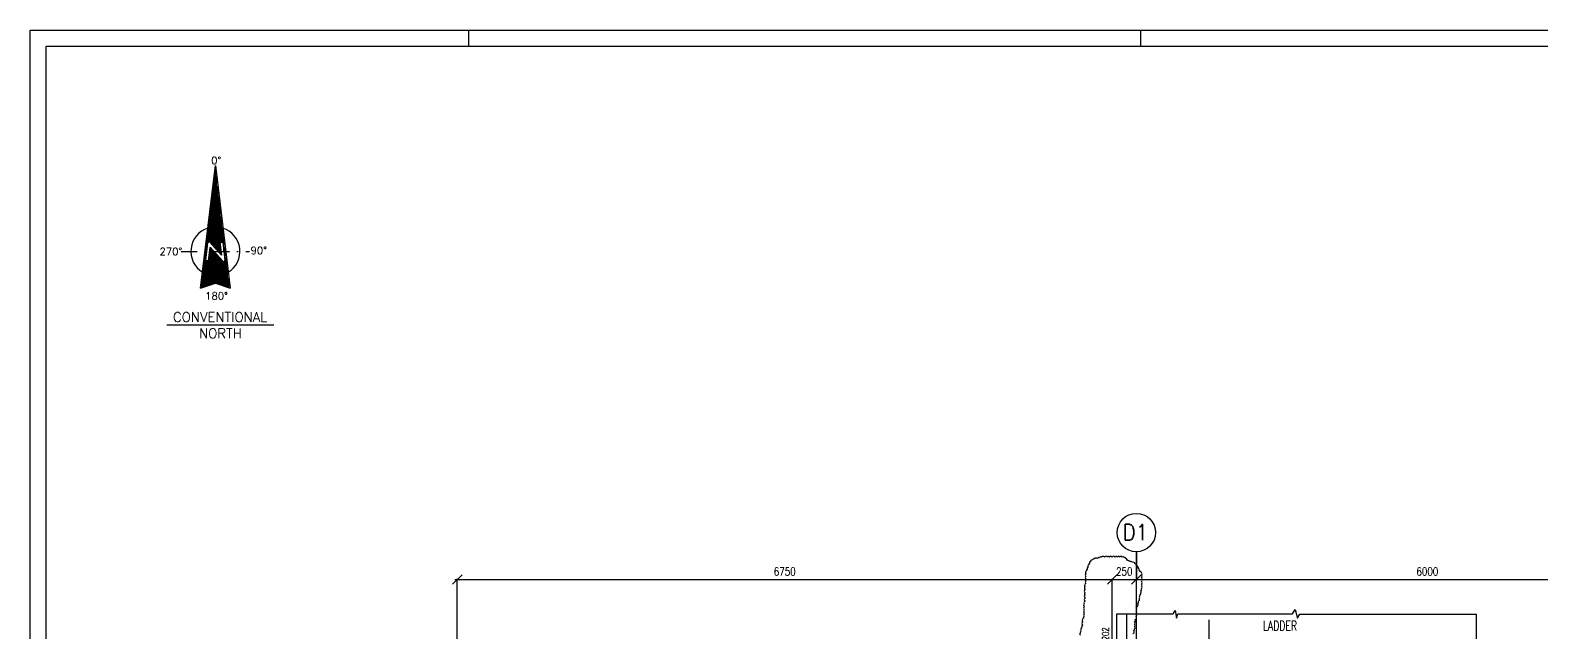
# Model space of a CAD drawing. Extents: x 0 to 39171, y 29931 to 57651.
# Drawn here: x 0 to 15583, y 51438 to 57651 of the extents above; entities that cross this region are included whole.
import ezdxf
from ezdxf.enums import TextEntityAlignment as Align

# ---------------------------------------------------------------- set-up
doc = ezdxf.new("R2010")
doc.units = 0
doc.header["$LTSCALE"] = 333.3
doc.header["$MEASUREMENT"] = 0
doc.header["$PDSIZE"] = 5
doc.linetypes.add('CENTER', pattern=[2, 1.25, -0.25, 0.25, -0.25])
doc.linetypes.add('DASHDOT', pattern=[1, 0.5, -0.25, 0, -0.25])
doc.layers.get('DEFPOINTS').update_dxf_attribs({"linetype": 'CONTINUOUS'})
for name, color, linetype in [('100', 1, 'CONTINUOUS'), ('20', 3, 'CONTINUOUS'), ('30', 2, 'CONTINUOUS'), ('50', 6, 'CONTINUOUS'), ('70', 7, 'DASHDOT')]:
    doc.layers.add(name, color=color, linetype=linetype)
doc.styles.add('DIM', font='romans.shx', dxfattribs={"height": 40})
doc.styles.add('ROMANS', font='romans', dxfattribs={"width": 0.8})
doc.styles.get("Standard").update_dxf_attribs({"font": 'ROMANS.SHX', "width": 0.8})
doc.dimstyles.get("Standard").update_dxf_attribs({"dimtxt": 0.18, "dimasz": 0.18, "dimexe": 0.18, "dimexo": 0.0625, "dimgap": 0.09, "dimtad": 0, "dimtih": 1, "dimtoh": 1, "dimdec": 1, "dimzin": 0, "dimdsep": 46, "dimtxsty": 'Standard', "dimcen": 0.09, "dimaunit": 1, "dimadec": 0, "dimazin": 0, "dimtfac": 1, "dimtdec": 1, "dimtofl": 0, "dimtmove": 2, "dimatfit": 3, "dimfxl": 0, "dimtolj": 1, "dimarcsym": 0})
doc.dimstyles.new('STANDARD$0', dxfattribs={"dimscale": 20, "dimtxt": 0.18, "dimasz": 2, "dimexe": 1, "dimexo": 1, "dimgap": 1, "dimtad": 1, "dimdec": 0, "dimzin": 0, "dimdsep": 46, "dimtxsty": 'DIM', "dimblk1": 'OBLIQUE', "dimblk2": 'OBLIQUE', "dimsah": 1, "dimcen": 0.09, "dimdle": 1, "dimclrd": 6, "dimclre": 6, "dimclrt": 6, "dimadec": 0, "dimazin": 0, "dimtfac": 1, "dimtdec": 0, "dimtofl": 0, "dimtmove": 2, "dimatfit": 3, "dimldrblk": 'OBLIQUE', "dimfxl": 0, "dimtolj": 1, "dimtzin": 0, "dimarcsym": 0})

# ---------------------------------------------------------------- blocks, each defined once
blk = doc.blocks.new('*D0')
at = {"layer": '50', "color": 0, "lineweight": -2}
for p, q in [((11403, 52274), (11403, 51981)), ((17403, 52274), (17403, 51981)), ((11354, 51938), (11453, 52037)), ((11377, 51987), (17430, 51987)), ((17354, 51938), (17453, 52037))]:
    blk.add_line(p, q, dxfattribs=at)
at = {"layer": 'DEFPOINTS', "color": 0}
for p in [(11403, 52277), (17403, 52277), (17403, 51987)]:
    blk.add_point(p, dxfattribs=at)
at = {"layer": '50', "color": 0, "insert": (14403, 52070), "char_height": 82.5, "attachment_point": 5}
blk.add_mtext('\\A1;6000', dxfattribs=at)
blk = doc.blocks.new('*D1')
at = {"layer": '50', "color": 0, "lineweight": -2}
for p, q in [((4354, 51938), (4453, 52037)), ((4377, 51987), (11180, 51987)), ((4403, 50554), (4403, 51994)), ((11104, 51938), (11203, 52037)), ((11153, 50554), (11153, 51994))]:
    blk.add_line(p, q, dxfattribs=at)
at = {"layer": 'DEFPOINTS', "color": 0}
for p in [(11153, 51987), (4403, 50550), (11153, 50550)]:
    blk.add_point(p, dxfattribs=at)
at = {"layer": '50', "color": 0, "insert": (7778, 52070), "char_height": 82.5, "attachment_point": 5}
blk.add_mtext('\\A1;6750', dxfattribs=at)
blk = doc.blocks.new('*D24')
at = {"layer": '50', "color": 0, "lineweight": -2}
for p, q in [((11104, 51938), (11203, 52037)), ((11127, 51987), (11430, 51987)), ((11153, 50557), (11153, 51994)), ((11354, 51938), (11453, 52037)), ((11403, 50913), (11403, 51994))]:
    blk.add_line(p, q, dxfattribs=at)
at = {"layer": 'DEFPOINTS', "color": 0}
for p in [(11403, 51987), (11403, 50910), (11153, 50554)]:
    blk.add_point(p, dxfattribs=at)
at = {"layer": '50', "color": 0, "insert": (11278, 52070), "char_height": 82.5, "attachment_point": 5}
blk.add_mtext('\\A1;250', dxfattribs=at)

msp = doc.modelspace()

# ---------------------------------------------------------------- linework, layer by layer
at = {"layer": '100'}
for p, q in [((4521, 57486.07), (4521, 57651.07)), ((11451, 57486.07), (11451, 57651.07)), ((1409.83, 54612.63), (2512.65, 54612.63))]:
    msp.add_line(p, q, dxfattribs=at)
at = {"layer": '100', "color": 5}
for p, q in [((11203.3, 50200.23), (11203.3, 51634.57)), ((11303.3, 50316.23), (11303.3, 51634.57))]:
    msp.add_line(p, q, dxfattribs=at)
at = {"layer": '100'}
msp.add_lwpolyline([(0, 29931.07), (0, 57651.07), (39171, 57651.07), (39171, 29931.07)], close=True, dxfattribs=at)
at = {"layer": '20'}
msp.add_lwpolyline([(165, 30096.07), (165, 57486.07), (39006, 57486.07), (39006, 30096.07)], close=True, dxfattribs=at)
at = {"layer": '50'}
for p, q in [((1757.04, 54992.25), (1908.54, 56254.74)), ((1908.54, 55401.56), (1908.54, 56254.74)), ((1908.54, 56254.74), (2060.04, 54992.25)), ((1895.91, 55415.71), (1895.91, 56149.53)), ((1921.16, 55387.41), (1921.16, 56149.53)), ((1883.29, 55429.86), (1883.29, 56044.32)), ((1933.79, 55373.25), (1933.79, 56044.32)), ((1858.04, 55458.17), (1858.04, 55833.91)), ((1870.66, 55444.01), (1870.66, 55939.11)), ((1946.41, 55359.1), (1946.41, 55939.11)), ((1959.04, 55466.87), (1959.04, 55833.91)), ((1845.41, 55468.3), (1845.41, 55728.7)), ((1971.66, 55466.87), (1971.66, 55728.7)), ((1820.16, 55369.31), (1820.16, 55518.29)), ((1832.79, 55462.95), (1832.79, 55623.49)), ((1984.29, 55466.87), (1984.29, 55623.49)), ((1996.91, 55369.31), (1996.91, 55518.29)), ((1807.54, 55009.08), (1807.54, 55413.08)), ((1808.86, 55275.12), (1830.74, 55457.44)), ((1839.23, 55275.12), (1856.03, 55415.13)), ((1845.41, 55021.71), (1845.41, 55326.67)), ((1971.09, 55331.44), (1852.57, 55464.3)), ((1985.87, 55269.58), (1856.03, 55415.13)), ((1858.04, 55025.92), (1858.04, 55412.88)), ((1870.66, 55030.12), (1870.66, 55398.72)), ((1883.29, 55034.33), (1883.29, 55384.57)), ((1895.91, 55038.54), (1895.91, 55370.42)), ((1908.54, 55042.75), (1908.54, 55356.27)), ((1921.16, 55038.54), (1921.16, 55342.12)), ((1933.79, 55034.33), (1933.79, 55327.96)), ((1954.84, 55466.87), (1971.09, 55331.44)), ((1954.84, 55466.87), (1985.21, 55466.87)), ((1959.04, 55344.95), (1959.04, 55431.88)), ((1985.21, 55466.87), (2007.7, 55279.43)), ((2009.54, 55009.08), (2009.54, 55413.08)), ((1782.29, 55000.67), (1782.29, 55202.66)), ((1794.91, 55004.87), (1794.91, 55307.87)), ((1808.86, 55275.12), (1839.23, 55275.12)), ((1820.16, 55013.29), (1820.16, 55275.12)), ((1832.79, 55017.5), (1832.79, 55275.12)), ((1946.41, 55030.12), (1946.41, 55313.81)), ((1959.04, 55025.92), (1959.04, 55299.66)), ((1971.66, 55021.71), (1971.66, 55285.51)), ((1984.29, 55017.5), (1984.29, 55271.35)), ((1996.91, 55013.29), (1996.91, 55265.49)), ((2022.16, 55004.87), (2022.16, 55307.87)), ((2034.79, 55000.67), (2034.79, 55202.66)), ((1757.04, 54992.25), (1908.54, 55042.75)), ((1769.67, 54996.46), (1769.67, 55097.46)), ((1908.54, 55042.75), (2060.04, 54992.25)), ((2047.41, 54996.46), (2047.41, 55097.46)), ((11403.3, 50910.03), (11403.3, 52273.55))]:
    msp.add_line(p, q, dxfattribs=at)
at = {"layer": '50', "color": 7, "linetype": 'CENTER'}
msp.add_line((12153.3, 50543.69), (12153.3, 51570.77), dxfattribs=at)
at = {"layer": '50', "color": 7}
msp.add_lwpolyline([(11367.98, 51430.53, 0.52056705), (11375.95, 51462.37, 0.52056705), (11383.91, 51478.29, 0.52056705), (11383.91, 51502.17, 0.52056705), (11383.91, 51526.04, 0.52056705), (11383.91, 51549.92, 0.52056705), (11391.88, 51573.8, 0.52056705), (11399.84, 51605.63, 0.52056705), (11399.84, 51637.47, 0.52056705), (11399.84, 51669.3, 0.52056705), (11399.84, 51701.14, 0.52056705), (11415.77, 51717.06, 0.52056705), (11415.77, 51740.93, 0.52056705), (11423.74, 51764.81, 0.52056705), (11431.7, 51788.69, 0.52056705), (11431.7, 51812.56, 0.52056705), (11439.67, 51828.48, 0.52056705), (11447.63, 51852.36, 0.52056705), (11447.63, 51876.23, 0.52056705), (11455.6, 51892.15, 0.52056705), (11455.6, 51916.03, 0.52056705), (11455.6, 51939.91, 0.52056705), (11455.6, 51963.78, 0.52056705), (11455.6, 51987.66, 0.52056705), (11455.6, 52011.54, 0.52056705), (11455.6, 52035.41, 0.52056705), (11455.6, 52059.29, 0.52056705), (11439.67, 52067.25, 0.52056705), (11431.7, 52083.17, 0.52056705), (11423.74, 52099.09, 0.52056705), (11415.77, 52115, 0.52056705), (11407.81, 52130.92, 0.52056705), (11391.88, 52146.84, 0.52056705), (11360.02, 52162.76, 0.52056705), (11336.12, 52170.72, 0.52056705), (11320.19, 52178.67, 0.52056705), (11304.26, 52186.63, 0.52056705), (11296.3, 52202.55, 0.52056705), (11280.37, 52210.51, 0.52056705), (11256.47, 52218.47, 0.52056705), (11232.58, 52218.47, 0.52056705), (11208.69, 52218.47, 0.52056705), (11184.79, 52218.47, 0.52056705), (11152.93, 52218.47, 0.52056705), (11129.04, 52218.47, 0.52056705), (11105.14, 52218.47, 0.52056705), (11073.28, 52218.47, 0.52056705), (11049.39, 52218.47, 0.52056705), (11025.49, 52210.51, 0.52056705), (11001.6, 52202.55, 0.52056705), (10977.71, 52202.55, 0.52056705), (10961.78, 52194.59, 0.52056705), (10945.85, 52186.63, 0.52056705), (10929.92, 52170.72, 0.52056705), (10921.95, 52154.8, 0.52056705), (10913.99, 52138.88, 0.52056705), (10906.02, 52115, 0.52056705), (10898.06, 52091.13, 0.52056705), (10890.09, 52075.21, 0.52056705), (10882.13, 52043.37, 0.52056705), (10882.13, 52019.5, 0.52056705), (10882.13, 51995.62, 0.52056705), (10882.13, 51971.74, 0.52056705), (10882.13, 51947.87, 0.52056705), (10874.16, 51931.95, 0.52056705), (10874.16, 51908.07, 0.52056705), (10874.16, 51884.19, 0.52056705), (10874.16, 51852.36, 0.52056705), (10874.16, 51828.48, 0.52056705), (10874.16, 51796.65, 0.52056705), (10874.16, 51764.81, 0.52056705), (10866.2, 51740.93, 0.52056705), (10866.2, 51709.1, 0.52056705), (10866.2, 51677.26, 0.52056705), (10866.2, 51653.38, 0.52056705), (10866.2, 51629.51, 0.52056705), (10866.2, 51605.63, 0.52056705), (10858.23, 51589.71, 0.52056705), (10850.27, 51573.8, 0.52056705), (10850.27, 51549.92, 0.52056705), (10850.27, 51518.08, 0.52056705), (10842.3, 51494.21, 0.52056705), (10834.34, 51478.29, 0.52056705), (10834.34, 51454.41, 0.52056705), (10826.37, 51438.49, 0.52056705), (10826.37, 51414.62, 0.52056705)], format="xyb", dxfattribs=at)
at = {"layer": '50', "color": 8}
msp.add_lwpolyline([(11201.35, 51634.57), (11783.13, 51634.57), (11802.95, 51668.91), (11817.95, 51587.12), (11831.4, 51634.62), (13013.72, 51634.62), (13039.1, 51678.57), (13065.03, 51588.83), (13089.25, 51630.79), (14905.02, 51630.79), (14905.02, 51351.41), (14854.58, 51322.29), (14959.35, 51288.29), (14908.77, 51259.08), (14908.77, 50300.23)], dxfattribs=at)
at = {"layer": '50'}
msp.add_circle((11403.3, 52471.55), 198, dxfattribs=at)
for centre, radius, start, end in [((1908.54, 55371), 252.5, 107.803077, 238.511376), ((1908.54, 55371), 252.5, 301.488624, 72.196923), ((1843.2, 55455.95), 12.55, 41.735688, 173.157227), ((1995.24, 55277.93), 12.55, 221.735688, 6.842773)]:
    msp.add_arc(centre, radius, start, end, dxfattribs=at)
at = {"layer": '70'}
msp.add_line((1555.01, 55371), (2262.07, 55371), dxfattribs=at)

# ---------------------------------------------------------------- texts
at = {"layer": '100', "style": 'ROMANS', "width": 0.8}
msp.add_text('2"-AS-01113-202', height=66, rotation=90, dxfattribs=at).set_placement((11117.85, 50788.67))
at = {"layer": '30', "style": 'ROMANS'}
for s, p in [('CONVENTIONAL', (1957.96, 54642.92)), ('NORTH', (1960.65, 54476.21))]:
    msp.add_text(s, height=99.999, dxfattribs=at).set_placement(p, align=Align.CENTER)
at = {"layer": '50', "style": 'ROMANS'}
for s, p in [('0%%d', (1917.21, 56270.57)), ('270%%d', (1449.98, 55331.66)), ('90%%d', (2356.3, 55342.36)), ('180%%d', (1920.45, 54873.24))]:
    msp.add_text(s, height=75.749, dxfattribs=at).set_placement(p, align=Align.CENTER)
at = {"layer": '50', "color": 2, "style": 'ROMANS', "width": 0.9}
msp.add_text('D1', height=165, dxfattribs=at).set_placement((11263.41, 52392.2))
at = {"layer": '50', "style": 'ROMANS', "width": 0.7}
msp.add_text('LADDER', height=100, dxfattribs=at).set_placement((12708.63, 51460.42))

# ---------------------------------------------------------------- dimensions: what is measured, and where the dimension line sits
at = {"layer": '50'}
for base, p1, p2, dimstyle, override, picture, middle in [((17403.3, 51987.35), (11403.3, 52276.85), (17403.3, 52276.85), 'STANDARD$0', {"dimscale": 33, "dimtxt": 2.5, "dimasz": 0, "dimexe": 0.2, "dimexo": 0.1, "dimgap": 0.1, "dimtad": 0, "dimdec": 1, "dimzin": 8, "dimtxsty": 'Standard', "dimsah": 0, "dimtsz": 1.5, "dimcen": 0.1, "dimdle": 0.8, "dimclrd": 0, "dimclre": 0, "dimclrt": 0, "dimaunit": 1, "dimtfac": 0.1, "dimtdec": 1, "dimtofl": 1, "dimtvp": 1, "dimtzin": 8}, '*D0', (14403.3, 52069.85)), ((11153.3, 51987.35), (4403.3, 50550.23), (11153.3, 50550.23), 'Standard', {"dimscale": 33, "dimtxt": 2.5, "dimasz": 0, "dimexe": 0.2, "dimexo": 0.1, "dimgap": 0.1, "dimtih": 0, "dimtoh": 0, "dimdec": 1, "dimzin": 8, "dimtsz": 1.5, "dimcen": 0.1, "dimdle": 0.8, "dimaunit": 1, "dimtfac": 0.1, "dimtdec": 1, "dimtofl": 1, "dimtvp": 1, "dimtzin": 8}, '*D1', (7778.3, 52069.85)), ((11403.3, 51987.35), (11153.3, 50553.53), (11403.3, 50910.03), 'STANDARD$0', {"dimscale": 33, "dimtxt": 2.5, "dimasz": 0, "dimexe": 0.2, "dimexo": 0.1, "dimgap": 0.1, "dimtad": 0, "dimdec": 1, "dimzin": 8, "dimtxsty": 'Standard', "dimsah": 0, "dimtsz": 1.5, "dimcen": 0.1, "dimdle": 0.8, "dimclrd": 0, "dimclre": 0, "dimclrt": 0, "dimaunit": 1, "dimtfac": 0.1, "dimtdec": 1, "dimtofl": 1, "dimtvp": 1, "dimtzin": 8}, '*D24', (11278.3, 52069.85))]:
    dim = msp.add_linear_dim(base=base, p1=p1, p2=p2, dimstyle=dimstyle, override=override, dxfattribs=at)
    dim.commit()
    dim.dimension.update_dxf_attribs({"geometry": picture, "text_midpoint": middle})

doc.saveas('drawing.dxf')
